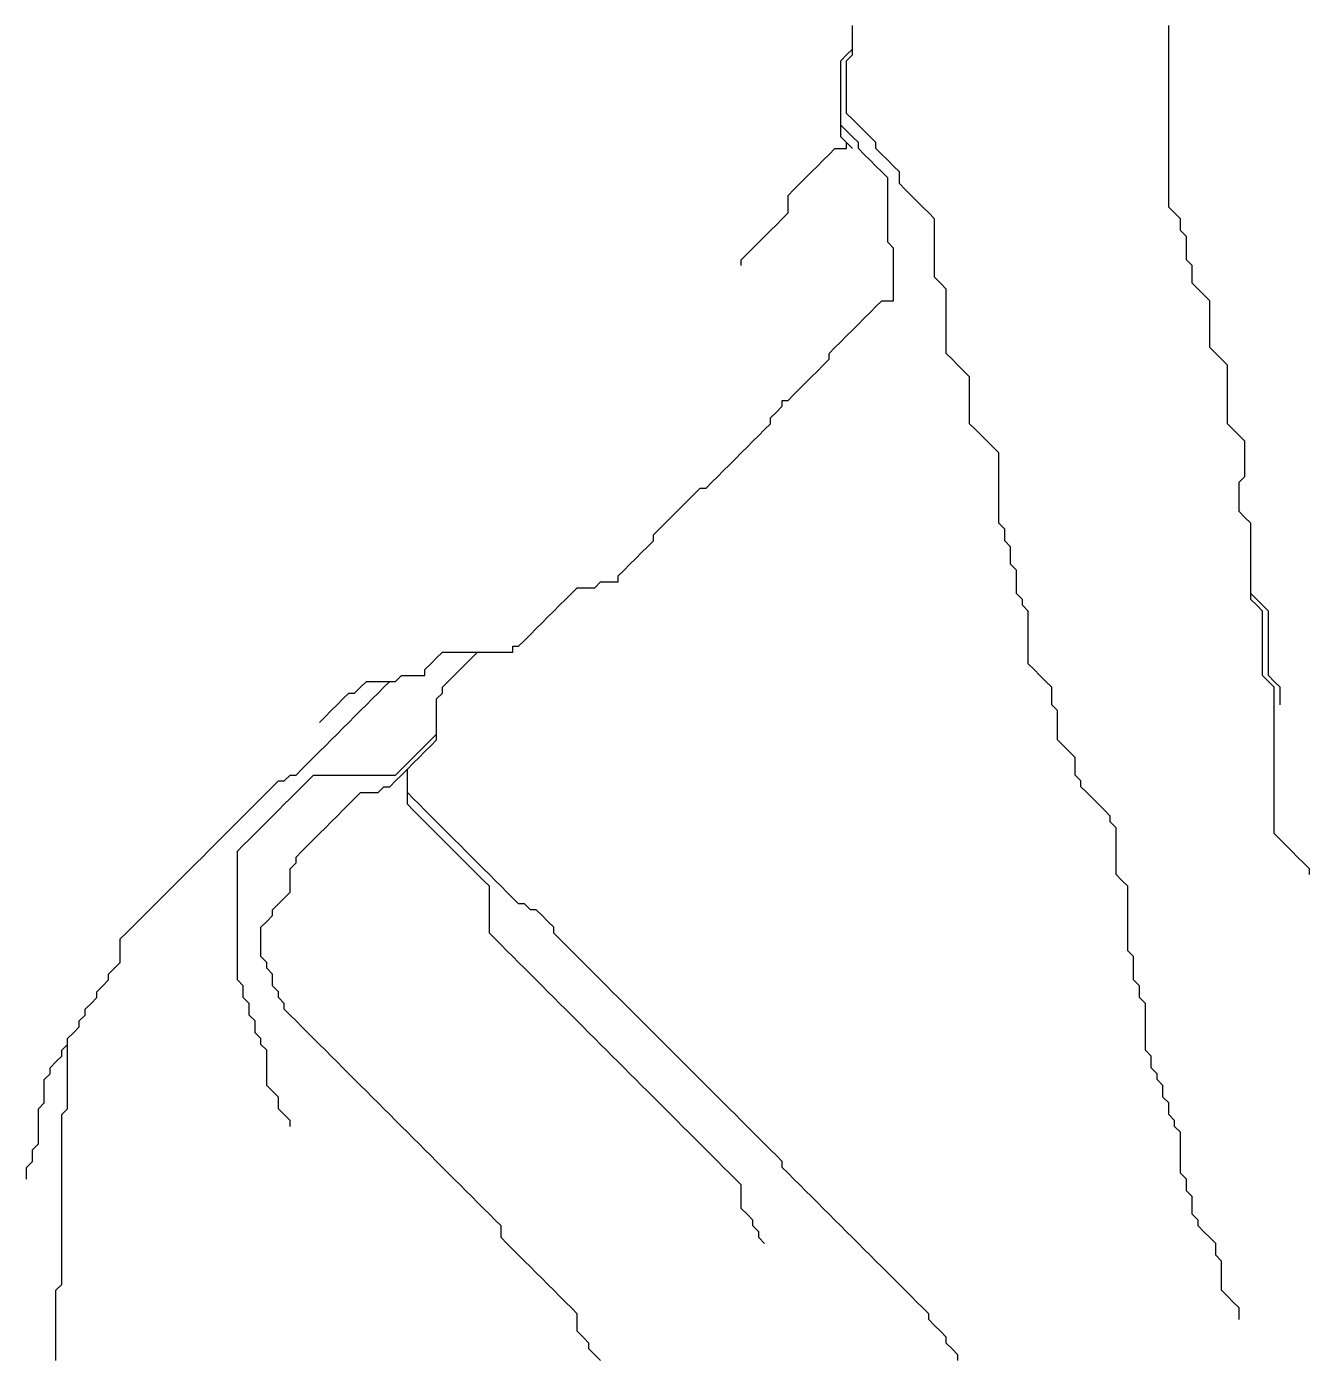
# Model space of a CAD drawing. Header units: metres. Extents: x 837475 to 838479, y 1189012 to 1191015.
# Drawn here: x 838175.9 to 838394.8, y 1190632.7 to 1190859.7 of the extents above; entities that cross this region are included whole.
import ezdxf

# ---------------------------------------------------------------- set-up
doc = ezdxf.new("R2010")
doc.units = ezdxf.units.M
doc.header["$MEASUREMENT"] = 0

msp = doc.modelspace()

# ---------------------------------------------------------------- linework, layer by layer
for points in [[(838316.84, 1190855.86, 1712), (838316.84, 1190856.86, 1712), (838316.84, 1190857.86, 1712), (838316.84, 1190858.86, 1711.99), (838316.84, 1190859.86, 1711.94)], [(838384.82, 1190762.9, 1729.61), (838384.82, 1190763.89, 1729.43), (838384.82, 1190764.89, 1729.25), (838384.82, 1190765.89, 1729.07), (838384.82, 1190766.89, 1728.89), (838384.82, 1190767.89, 1728.72), (838384.82, 1190768.89, 1728.57), (838384.82, 1190769.89, 1728.42), (838384.82, 1190770.89, 1728.28), (838384.82, 1190771.89, 1728.14), (838384.82, 1190772.89, 1728.04), (838384.82, 1190773.89, 1728), (838384.82, 1190774.89, 1728), (838383.82, 1190775.89, 1727.97), (838382.82, 1190776.89, 1727.75), (838382.82, 1190777.89, 1727.52), (838382.82, 1190778.89, 1727.31), (838382.82, 1190779.89, 1727.11), (838382.82, 1190780.89, 1726.92), (838382.82, 1190781.89, 1726.73), (838383.82, 1190782.89, 1726.48), (838383.82, 1190783.89, 1726.3), (838383.82, 1190784.89, 1726.15), (838383.82, 1190785.89, 1726.05), (838383.82, 1190786.89, 1726.01), (838383.82, 1190787.89, 1726), (838383.82, 1190788.89, 1726), (838382.82, 1190789.89, 1725.99), (838381.82, 1190790.89, 1725.83), (838380.82, 1190791.89, 1725.57), (838380.82, 1190792.89, 1725.4), (838380.82, 1190793.88, 1725.23), (838380.82, 1190794.88, 1725.06), (838380.82, 1190795.88, 1724.9), (838380.82, 1190796.88, 1724.73), (838380.82, 1190797.88, 1724.56), (838380.82, 1190798.88, 1724.39), (838380.82, 1190799.88, 1724.22), (838380.82, 1190800.88, 1724.07), (838380.82, 1190801.88, 1724.01), (838379.82, 1190802.88, 1723.96), (838378.82, 1190803.88, 1723.73), (838377.82, 1190804.88, 1723.45), (838377.82, 1190805.88, 1723.26), (838377.82, 1190806.88, 1723.07), (838377.82, 1190807.88, 1722.89), (838377.82, 1190808.88, 1722.71), (838377.82, 1190809.88, 1722.53), (838377.82, 1190810.88, 1722.35), (838377.82, 1190811.88, 1722.17), (838377.82, 1190812.88, 1722.03), (838376.82, 1190813.88, 1721.98), (838375.82, 1190814.88, 1721.83), (838374.82, 1190815.88, 1721.61), (838374.82, 1190816.88, 1721.47), (838374.82, 1190817.88, 1721.33), (838374.82, 1190818.88, 1721.19), (838373.82, 1190819.88, 1720.98), (838373.82, 1190820.88, 1720.83), (838373.82, 1190821.88, 1720.69), (838373.82, 1190822.88, 1720.55), (838373.82, 1190823.87, 1720.41), (838372.82, 1190824.87, 1720.21), (838372.82, 1190825.87, 1720.07), (838372.82, 1190826.87, 1720), (838371.82, 1190827.87, 1719.89), (838370.82, 1190828.87, 1719.68), (838370.82, 1190829.87, 1719.53), (838370.82, 1190830.87, 1719.37), (838370.82, 1190831.87, 1719.22), (838370.82, 1190832.87, 1719.06), (838370.82, 1190833.87, 1718.91), (838370.82, 1190834.87, 1718.75), (838370.82, 1190835.87, 1718.6), (838370.82, 1190836.87, 1718.44), (838370.82, 1190837.87, 1718.28), (838370.82, 1190838.87, 1718.11), (838370.82, 1190839.87, 1717.94), (838370.82, 1190840.87, 1717.76), (838370.82, 1190841.87, 1717.59), (838370.82, 1190842.87, 1717.42), (838370.82, 1190843.87, 1717.25), (838370.82, 1190844.87, 1717.08), (838370.82, 1190845.87, 1716.91), (838370.82, 1190846.87, 1716.74), (838370.82, 1190847.87, 1716.57), (838370.82, 1190848.87, 1716.41), (838370.82, 1190849.87, 1716.23), (838370.82, 1190850.87, 1716.08), (838370.82, 1190851.87, 1716), (838370.82, 1190852.86, 1715.94), (838370.82, 1190853.86, 1715.84), (838370.82, 1190854.86, 1715.72), (838370.82, 1190855.86, 1715.61), (838370.82, 1190856.86, 1715.49), (838370.82, 1190857.86, 1715.37), (838370.82, 1190858.86, 1715.26), (838370.82, 1190859.86, 1715.14)], [(838314.84, 1190842.87, 1713.6), (838314.84, 1190843.87, 1713.44), (838314.84, 1190844.87, 1713.27), (838314.84, 1190845.87, 1713.11), (838314.84, 1190846.87, 1712.95), (838314.84, 1190847.87, 1712.8), (838314.84, 1190848.87, 1712.65), (838314.84, 1190849.87, 1712.5), (838314.84, 1190850.87, 1712.32), (838314.84, 1190851.87, 1712.13), (838314.84, 1190852.86, 1712.02), (838314.84, 1190853.86, 1712.01), (838315.84, 1190854.86, 1712.01), (838316.84, 1190855.86, 1712)], [(838382.82, 1190638.94, 1744.61), (838382.82, 1190639.94, 1744.33), (838382.82, 1190640.94, 1744.11), (838381.82, 1190641.94, 1743.94), (838380.82, 1190642.94, 1743.71), (838379.82, 1190643.94, 1743.45), (838379.82, 1190644.94, 1743.28), (838379.82, 1190645.93, 1743.1), (838379.82, 1190646.93, 1742.93), (838379.82, 1190647.93, 1742.75), (838379.82, 1190648.93, 1742.58), (838378.82, 1190649.93, 1742.33), (838378.82, 1190650.93, 1742.16), (838378.82, 1190651.93, 1742.03), (838377.82, 1190652.93, 1741.9), (838376.82, 1190653.93, 1741.67), (838375.82, 1190654.93, 1741.46), (838375.82, 1190655.93, 1741.32), (838374.82, 1190656.93, 1741.13), (838374.82, 1190657.93, 1740.98), (838374.82, 1190658.93, 1740.84), (838374.82, 1190659.93, 1740.71), (838373.82, 1190660.93, 1740.5), (838373.82, 1190661.93, 1740.36), (838373.82, 1190662.93, 1740.23), (838372.82, 1190663.93, 1740.02), (838372.82, 1190664.93, 1739.88), (838372.82, 1190665.93, 1739.7), (838372.82, 1190666.93, 1739.53), (838372.82, 1190667.93, 1739.36), (838372.82, 1190668.93, 1739.2), (838372.82, 1190669.93, 1739.03), (838372.82, 1190670.93, 1738.87), (838371.82, 1190671.93, 1738.64), (838371.82, 1190672.93, 1738.48), (838370.82, 1190673.93, 1738.26), (838370.82, 1190674.92, 1738.09), (838370.82, 1190675.92, 1737.93), (838369.82, 1190676.92, 1737.72), (838369.82, 1190677.92, 1737.56), (838369.82, 1190678.92, 1737.41), (838368.82, 1190679.92, 1737.19), (838368.82, 1190680.92, 1737.03), (838367.82, 1190681.92, 1736.82), (838367.82, 1190682.92, 1736.66), (838367.82, 1190683.92, 1736.51), (838366.82, 1190684.92, 1736.3), (838366.82, 1190685.92, 1736.14), (838366.82, 1190686.92, 1735.99), (838366.82, 1190687.92, 1735.84), (838366.82, 1190688.92, 1735.7), (838366.82, 1190689.92, 1735.56), (838366.82, 1190690.92, 1735.42), (838366.82, 1190691.92, 1735.29), (838366.82, 1190692.92, 1735.16), (838365.82, 1190693.92, 1734.97), (838365.82, 1190694.92, 1734.83), (838365.82, 1190695.92, 1734.7), (838364.82, 1190696.92, 1734.52), (838364.82, 1190697.92, 1734.38), (838364.82, 1190698.92, 1734.25), (838364.82, 1190699.92, 1734.11), (838364.82, 1190700.92, 1733.96), (838363.82, 1190701.92, 1733.74), (838363.82, 1190702.92, 1733.57), (838363.82, 1190703.92, 1733.41), (838363.82, 1190704.91, 1733.25), (838363.82, 1190705.91, 1733.09), (838363.82, 1190706.91, 1732.92), (838363.82, 1190707.91, 1732.76), (838363.82, 1190708.91, 1732.6), (838363.82, 1190709.91, 1732.43), (838363.82, 1190710.91, 1732.27), (838363.82, 1190711.91, 1732.13), (838363.82, 1190712.91, 1732.02), (838362.82, 1190713.91, 1731.97), (838361.82, 1190714.91, 1731.73), (838361.82, 1190715.91, 1731.54), (838361.82, 1190716.91, 1731.35), (838361.82, 1190717.91, 1731.15), (838361.82, 1190718.91, 1730.96), (838361.82, 1190719.91, 1730.77), (838361.82, 1190720.91, 1730.58), (838361.82, 1190721.91, 1730.4), (838361.82, 1190722.91, 1730.24), (838360.83, 1190723.91, 1730.03), (838360.83, 1190724.91, 1730), (838359.83, 1190725.91, 1730), (838358.83, 1190726.91, 1729.94), (838357.83, 1190727.91, 1729.61), (838356.83, 1190728.91, 1729.25), (838355.83, 1190729.91, 1728.93), (838355.83, 1190730.91, 1728.77), (838354.83, 1190731.91, 1728.52), (838354.83, 1190732.91, 1728.35), (838354.83, 1190733.91, 1728.18), (838354.83, 1190734.9, 1728.04), (838353.83, 1190735.9, 1727.9), (838352.83, 1190736.9, 1727.66), (838351.83, 1190737.9, 1727.44), (838351.83, 1190738.9, 1727.28), (838351.83, 1190739.9, 1727.13), (838351.83, 1190740.9, 1726.97), (838351.83, 1190741.9, 1726.82), (838351.83, 1190742.9, 1726.68), (838350.83, 1190743.9, 1726.46), (838350.83, 1190744.9, 1726.31), (838350.83, 1190745.9, 1726.15), (838350.83, 1190746.9, 1726.03), (838349.83, 1190747.9, 1725.98), (838348.83, 1190748.9, 1725.79), (838347.83, 1190749.9, 1725.54), (838346.83, 1190750.9, 1725.34), (838346.83, 1190751.9, 1725.18), (838346.83, 1190752.9, 1725.04), (838346.83, 1190753.9, 1724.89), (838346.83, 1190754.9, 1724.76), (838346.83, 1190755.9, 1724.62), (838346.83, 1190756.9, 1724.48), (838346.83, 1190757.9, 1724.35), (838346.83, 1190758.9, 1724.19), (838346.83, 1190759.9, 1724.02), (838345.83, 1190760.9, 1723.81), (838345.83, 1190761.9, 1723.67), (838344.83, 1190762.9, 1723.45), (838344.83, 1190763.89, 1723.28), (838344.83, 1190764.89, 1723.12), (838344.83, 1190765.89, 1722.96), (838344.83, 1190766.89, 1722.81), (838343.83, 1190767.89, 1722.59), (838343.83, 1190768.89, 1722.42), (838343.83, 1190769.89, 1722.26), (838343.83, 1190770.89, 1722.1), (838342.83, 1190771.89, 1721.89), (838342.83, 1190772.89, 1721.75), (838342.83, 1190773.89, 1721.62), (838341.83, 1190774.89, 1721.42), (838341.83, 1190775.89, 1721.28), (838341.83, 1190776.89, 1721.15), (838341.83, 1190777.89, 1721.01), (838341.83, 1190778.89, 1720.87), (838341.83, 1190779.89, 1720.74), (838341.83, 1190780.89, 1720.6), (838341.83, 1190781.89, 1720.47), (838341.83, 1190782.89, 1720.33), (838341.83, 1190783.89, 1720.19), (838341.83, 1190784.89, 1720.05), (838341.83, 1190785.89, 1720.01), (838341.83, 1190786.89, 1720), (838340.83, 1190787.89, 1719.98), (838339.83, 1190788.89, 1719.77), (838338.83, 1190789.89, 1719.43), (838337.83, 1190790.89, 1719.1), (838336.83, 1190791.89, 1718.86), (838336.83, 1190792.89, 1718.69), (838336.83, 1190793.88, 1718.53), (838336.83, 1190794.88, 1718.36), (838336.83, 1190795.88, 1718.19), (838336.83, 1190796.88, 1718.05), (838336.83, 1190797.88, 1718.01), (838336.83, 1190798.88, 1718.01), (838336.83, 1190799.88, 1718), (838335.83, 1190800.88, 1718), (838334.83, 1190801.88, 1718), (838333.83, 1190802.88, 1717.99), (838332.83, 1190803.88, 1717.86), (838332.83, 1190804.88, 1717.68), (838332.83, 1190805.88, 1717.49), (838332.83, 1190806.88, 1717.29), (838332.83, 1190807.88, 1717.1), (838332.83, 1190808.88, 1716.91), (838332.83, 1190809.88, 1716.71), (838332.83, 1190810.88, 1716.51), (838332.83, 1190811.88, 1716.3), (838332.83, 1190812.88, 1716.13), (838332.83, 1190813.88, 1716.02), (838332.83, 1190814.88, 1716.02), (838331.83, 1190815.88, 1716.01), (838330.84, 1190816.88, 1716.01), (838330.84, 1190817.88, 1716.01), (838330.84, 1190818.88, 1716.01), (838330.84, 1190819.88, 1716.01), (838330.84, 1190820.88, 1716), (838330.84, 1190821.88, 1716), (838330.84, 1190822.88, 1716), (838330.84, 1190823.87, 1715.99), (838330.84, 1190824.87, 1715.91), (838330.84, 1190825.87, 1715.71), (838330.84, 1190826.87, 1715.51), (838329.84, 1190827.87, 1715.28), (838328.84, 1190828.87, 1715.05), (838327.84, 1190829.87, 1714.82), (838326.84, 1190830.87, 1714.59), (838325.84, 1190831.87, 1714.34), (838324.84, 1190832.87, 1714.11), (838324.84, 1190833.87, 1714.02), (838324.84, 1190834.87, 1714.01), (838323.84, 1190835.87, 1714.01), (838322.84, 1190836.87, 1714.01), (838321.84, 1190837.87, 1714.01), (838320.84, 1190838.87, 1714), (838320.84, 1190839.87, 1714), (838319.84, 1190840.87, 1714), (838318.84, 1190841.87, 1713.99), (838317.84, 1190842.87, 1713.85), (838316.84, 1190843.87, 1713.59), (838315.84, 1190844.87, 1713.33), (838315.84, 1190845.87, 1713.16), (838315.84, 1190846.87, 1712.99), (838315.84, 1190847.87, 1712.83), (838315.84, 1190848.87, 1712.66), (838315.84, 1190849.87, 1712.5), (838315.84, 1190850.87, 1712.33), (838315.84, 1190851.87, 1712.16), (838315.84, 1190852.86, 1712.03), (838315.84, 1190853.86, 1712.01), (838316.84, 1190854.86, 1712.01), (838316.84, 1190855.86, 1712)], [(838252.86, 1190752.9, 1728.77), (838253.86, 1190752.9, 1728.63), (838254.86, 1190752.9, 1728.49), (838255.86, 1190752.9, 1728.35), (838256.86, 1190752.9, 1728.21), (838257.86, 1190752.9, 1728.09), (838258.86, 1190752.9, 1728.03), (838258.86, 1190753.9, 1728.01), (838259.86, 1190753.9, 1728.01), (838260.86, 1190754.9, 1728.01), (838261.86, 1190755.9, 1728), (838262.86, 1190756.9, 1728), (838263.86, 1190757.9, 1728), (838264.86, 1190758.9, 1727.99), (838265.86, 1190759.9, 1727.86), (838266.86, 1190760.9, 1727.59), (838267.86, 1190761.9, 1727.32), (838268.86, 1190762.9, 1727.06), (838269.86, 1190763.89, 1726.85), (838270.86, 1190763.89, 1726.72), (838271.86, 1190763.89, 1726.59), (838272.85, 1190763.89, 1726.47), (838273.85, 1190764.89, 1726.29), (838274.85, 1190764.89, 1726.16), (838275.85, 1190764.89, 1726.05), (838276.85, 1190764.89, 1726.02), (838276.85, 1190765.89, 1726.02), (838277.85, 1190766.89, 1726.02), (838278.85, 1190767.89, 1726.01), (838279.85, 1190768.89, 1726.01), (838280.85, 1190769.89, 1726.01), (838281.85, 1190770.89, 1726.01), (838282.85, 1190771.89, 1726), (838282.85, 1190772.89, 1726), (838283.85, 1190773.89, 1726), (838284.85, 1190774.89, 1726), (838285.85, 1190775.89, 1725.85), (838286.85, 1190776.89, 1725.52), (838287.85, 1190777.89, 1725.17), (838288.85, 1190778.89, 1724.82), (838289.85, 1190779.89, 1724.49), (838290.85, 1190780.89, 1724.23), (838291.85, 1190780.89, 1724.07), (838292.85, 1190781.89, 1724.01), (838293.85, 1190782.89, 1724), (838294.85, 1190783.89, 1724), (838295.85, 1190784.89, 1724), (838296.85, 1190785.89, 1723.91), (838297.85, 1190786.89, 1723.68), (838298.85, 1190787.89, 1723.42), (838299.85, 1190788.89, 1723.17), (838300.85, 1190789.89, 1722.91), (838301.84, 1190790.89, 1722.66), (838302.84, 1190791.89, 1722.41), (838302.84, 1190792.89, 1722.25), (838303.84, 1190793.88, 1722.07), (838304.84, 1190794.88, 1722.02), (838304.84, 1190795.88, 1722), (838305.84, 1190795.88, 1722), (838306.84, 1190796.88, 1722), (838307.84, 1190797.88, 1721.98), (838308.84, 1190798.88, 1721.76), (838309.84, 1190799.88, 1721.41), (838310.84, 1190800.88, 1721.06), (838311.84, 1190801.88, 1720.73), (838312.84, 1190802.88, 1720.46), (838312.84, 1190803.88, 1720.26), (838313.84, 1190804.88, 1720.06), (838314.84, 1190805.88, 1720), (838315.84, 1190806.88, 1719.98), (838316.84, 1190807.88, 1719.69), (838317.84, 1190808.88, 1719.06), (838318.84, 1190809.88, 1718.39), (838319.84, 1190810.88, 1717.75), (838320.84, 1190811.88, 1717.14), (838321.84, 1190812.88, 1716.54), (838322.84, 1190812.88, 1716.2), (838323.84, 1190812.88, 1716.03), (838323.84, 1190813.88, 1716.01), (838323.84, 1190814.88, 1716.01), (838323.84, 1190815.88, 1716.01), (838323.84, 1190816.88, 1716.01), (838323.84, 1190817.88, 1716.01), (838323.84, 1190818.88, 1716.01), (838323.84, 1190819.88, 1716), (838323.84, 1190820.88, 1716), (838323.84, 1190821.88, 1716), (838322.84, 1190822.88, 1715.99), (838322.84, 1190823.87, 1715.94), (838322.84, 1190824.87, 1715.75), (838322.84, 1190825.87, 1715.53), (838322.84, 1190826.87, 1715.32), (838322.84, 1190827.87, 1715.1), (838322.84, 1190828.87, 1714.88), (838322.84, 1190829.87, 1714.67), (838322.84, 1190830.87, 1714.44), (838322.84, 1190831.87, 1714.22), (838322.84, 1190832.87, 1714.04), (838322.84, 1190833.87, 1714.01), (838321.84, 1190834.87, 1714.01), (838320.84, 1190835.87, 1714.01), (838319.84, 1190836.87, 1714.01), (838318.84, 1190837.87, 1714), (838317.84, 1190838.87, 1714), (838317.84, 1190839.87, 1714), (838316.84, 1190840.87, 1713.99), (838315.84, 1190841.87, 1713.84), (838314.84, 1190842.87, 1713.6)], [(838315.84, 1190839.87, 1714), (838314.84, 1190840.87, 1713.92), (838314.84, 1190841.87, 1713.77), (838314.84, 1190842.87, 1713.6)], [(838297.85, 1190818.88, 1722.02), (838297.85, 1190819.88, 1722), (838298.85, 1190820.88, 1722), (838299.85, 1190821.88, 1721.86), (838300.85, 1190822.88, 1721.53), (838301.84, 1190823.87, 1721.24), (838302.84, 1190824.87, 1720.96), (838303.84, 1190825.87, 1720.68), (838304.84, 1190826.87, 1720.39), (838305.84, 1190827.87, 1720.12), (838305.84, 1190828.87, 1720.02), (838305.84, 1190829.87, 1720), (838305.84, 1190830.87, 1720), (838306.84, 1190831.87, 1720), (838307.84, 1190832.87, 1719.79), (838308.84, 1190833.87, 1718.99), (838309.84, 1190834.87, 1718.07), (838310.84, 1190835.87, 1717.15), (838311.84, 1190836.87, 1716.24), (838312.84, 1190837.87, 1715.35), (838313.84, 1190838.87, 1714.47), (838314.84, 1190838.87, 1714.11), (838315.84, 1190838.87, 1714.01), (838315.84, 1190839.87, 1714)], [(838316.84, 1190838.87, 1714), (838315.84, 1190839.87, 1714)], [(838394.81, 1190714.91, 1736.03), (838394.81, 1190715.91, 1736), (838393.81, 1190716.91, 1736), (838392.81, 1190717.91, 1735.99), (838391.81, 1190718.91, 1735.87), (838390.81, 1190719.91, 1735.67), (838389.82, 1190720.91, 1735.46), (838388.82, 1190721.91, 1735.26), (838388.82, 1190722.91, 1735.14), (838388.82, 1190723.91, 1735.02), (838388.82, 1190724.91, 1734.89), (838388.82, 1190725.91, 1734.78), (838388.82, 1190726.91, 1734.66), (838388.82, 1190727.91, 1734.55), (838388.82, 1190728.91, 1734.44), (838388.82, 1190729.91, 1734.32), (838388.82, 1190730.91, 1734.22), (838388.82, 1190731.91, 1734.12), (838388.82, 1190732.91, 1734.03), (838388.82, 1190733.91, 1734), (838388.82, 1190734.9, 1734), (838388.82, 1190735.9, 1733.98), (838388.82, 1190736.9, 1733.85), (838388.82, 1190737.9, 1733.66), (838388.82, 1190738.9, 1733.45), (838388.82, 1190739.9, 1733.24), (838388.82, 1190740.9, 1733.03), (838388.82, 1190741.9, 1732.82), (838388.82, 1190742.9, 1732.62), (838388.82, 1190743.9, 1732.42), (838388.82, 1190744.9, 1732.23), (838388.82, 1190745.9, 1732.07), (838388.82, 1190746.9, 1732.01), (838387.82, 1190747.9, 1731.98), (838386.82, 1190748.9, 1731.81), (838386.82, 1190749.9, 1731.63), (838386.82, 1190750.9, 1731.44), (838386.82, 1190751.9, 1731.25), (838386.82, 1190752.9, 1731.06), (838386.82, 1190753.9, 1730.87), (838386.82, 1190754.9, 1730.69), (838386.82, 1190755.9, 1730.52), (838386.82, 1190756.9, 1730.33), (838386.82, 1190757.9, 1730.15), (838386.82, 1190758.9, 1730.02), (838386.82, 1190759.9, 1730), (838385.82, 1190760.9, 1729.98), (838384.82, 1190761.9, 1729.8), (838384.82, 1190762.9, 1729.61)], [(838389.82, 1190743.9, 1732.45), (838389.82, 1190744.9, 1732.25), (838389.82, 1190745.9, 1732.08), (838389.82, 1190746.9, 1732.01), (838388.82, 1190747.9, 1731.99), (838387.82, 1190748.9, 1731.87), (838387.82, 1190749.9, 1731.68), (838387.82, 1190750.9, 1731.49), (838387.82, 1190751.9, 1731.3), (838387.82, 1190752.9, 1731.1), (838387.82, 1190753.9, 1730.91), (838387.82, 1190754.9, 1730.72), (838387.82, 1190755.9, 1730.53), (838387.82, 1190756.9, 1730.34), (838387.82, 1190757.9, 1730.15), (838387.82, 1190758.9, 1730.02), (838387.82, 1190759.9, 1730), (838386.82, 1190760.9, 1729.99), (838385.82, 1190761.9, 1729.87), (838384.82, 1190762.9, 1729.61)], [(838237.87, 1190747.9, 1730.99), (838238.87, 1190747.9, 1730.8), (838239.87, 1190748.9, 1730.53), (838240.87, 1190748.9, 1730.34), (838241.87, 1190748.9, 1730.16), (838242.86, 1190748.9, 1730.04), (838243.86, 1190748.9, 1730), (838243.86, 1190749.9, 1730), (838244.86, 1190750.9, 1729.99), (838245.86, 1190751.9, 1729.86), (838246.86, 1190752.9, 1729.62), (838247.86, 1190752.9, 1729.47), (838248.86, 1190752.9, 1729.33), (838249.86, 1190752.9, 1729.19), (838250.86, 1190752.9, 1729.05), (838251.86, 1190752.9, 1728.91), (838252.86, 1190752.9, 1728.77)], [(838245.86, 1190738.9, 1731.14), (838245.86, 1190739.9, 1731.01), (838245.86, 1190740.9, 1730.88), (838245.86, 1190741.9, 1730.75), (838245.86, 1190742.9, 1730.62), (838245.86, 1190743.9, 1730.49), (838245.86, 1190744.9, 1730.36), (838246.86, 1190745.9, 1730.17), (838246.86, 1190746.9, 1730.05), (838247.86, 1190747.9, 1729.98), (838248.86, 1190748.9, 1729.79), (838249.86, 1190749.9, 1729.53), (838250.86, 1190750.9, 1729.27), (838251.86, 1190751.9, 1729.01), (838252.86, 1190752.9, 1728.77)], [(838182.89, 1190685.92, 1739.25), (838182.89, 1190686.92, 1739.18), (838183.88, 1190687.92, 1739.1), (838184.88, 1190688.92, 1739.01), (838184.88, 1190689.92, 1738.95), (838185.88, 1190690.92, 1738.86), (838185.88, 1190691.92, 1738.8), (838186.88, 1190692.92, 1738.71), (838187.88, 1190693.92, 1738.63), (838187.88, 1190694.92, 1738.56), (838188.88, 1190695.92, 1738.48), (838189.88, 1190696.92, 1738.39), (838189.88, 1190697.92, 1738.33), (838190.88, 1190698.92, 1738.24), (838191.88, 1190699.92, 1738.15), (838191.88, 1190700.92, 1738.09), (838191.88, 1190701.92, 1738.04), (838191.88, 1190702.92, 1738.01), (838191.88, 1190703.92, 1738), (838192.88, 1190704.91, 1738), (838193.88, 1190705.91, 1737.93), (838194.88, 1190706.91, 1737.81), (838195.88, 1190707.91, 1737.68), (838196.88, 1190708.91, 1737.55), (838197.88, 1190709.91, 1737.43), (838198.88, 1190710.91, 1737.3), (838199.88, 1190711.91, 1737.17), (838200.88, 1190712.91, 1737.05), (838201.88, 1190713.91, 1736.92), (838202.88, 1190714.91, 1736.79), (838203.88, 1190715.91, 1736.67), (838204.88, 1190716.91, 1736.54), (838205.88, 1190717.91, 1736.41), (838206.88, 1190718.91, 1736.28), (838207.88, 1190719.91, 1736.15), (838208.88, 1190720.91, 1736.02), (838209.88, 1190721.91, 1735.91), (838210.88, 1190722.91, 1735.74), (838211.88, 1190723.91, 1735.58), (838212.87, 1190724.91, 1735.41), (838213.87, 1190725.91, 1735.25), (838214.87, 1190726.91, 1735.08), (838215.87, 1190727.91, 1734.92), (838216.87, 1190728.91, 1734.76), (838217.87, 1190729.91, 1734.61), (838218.87, 1190730.91, 1734.47), (838219.87, 1190730.91, 1734.36), (838220.87, 1190731.91, 1734.22), (838221.87, 1190731.91, 1734.11), (838222.87, 1190732.91, 1733.94), (838223.87, 1190733.91, 1733.77), (838224.87, 1190734.9, 1733.6), (838225.87, 1190735.9, 1733.43), (838226.87, 1190736.9, 1733.25), (838227.87, 1190737.9, 1733.08), (838228.87, 1190738.9, 1732.91), (838229.87, 1190739.9, 1732.74), (838230.87, 1190740.9, 1732.56), (838231.87, 1190741.9, 1732.39), (838232.87, 1190742.9, 1732.21), (838233.87, 1190743.9, 1732.03), (838234.87, 1190744.9, 1731.8), (838235.87, 1190745.9, 1731.53), (838236.87, 1190746.9, 1731.26), (838237.87, 1190747.9, 1730.99)], [(838225.87, 1190740.9, 1733.08), (838226.87, 1190741.9, 1732.9), (838227.87, 1190742.9, 1732.72), (838228.87, 1190743.9, 1732.53), (838229.87, 1190744.9, 1732.35), (838230.87, 1190745.9, 1732.17), (838231.87, 1190745.9, 1732.06), (838232.87, 1190746.9, 1731.97), (838233.87, 1190747.9, 1731.74), (838234.87, 1190747.9, 1731.55), (838235.87, 1190747.9, 1731.36), (838236.87, 1190747.9, 1731.18), (838237.87, 1190747.9, 1730.99)], [(838220.87, 1190671.93, 1740.3), (838220.87, 1190672.93, 1740.25), (838219.87, 1190673.93, 1740.19), (838218.87, 1190674.92, 1740.12), (838218.87, 1190675.92, 1740.07), (838218.87, 1190676.92, 1740.03), (838217.87, 1190677.92, 1739.98), (838216.87, 1190678.92, 1739.9), (838216.87, 1190679.92, 1739.83), (838216.87, 1190680.92, 1739.76), (838216.87, 1190681.92, 1739.68), (838216.87, 1190682.92, 1739.61), (838216.87, 1190683.92, 1739.54), (838216.87, 1190684.92, 1739.47), (838215.87, 1190685.92, 1739.37), (838215.87, 1190686.92, 1739.3), (838214.87, 1190687.92, 1739.2), (838214.87, 1190688.92, 1739.13), (838214.87, 1190689.92, 1739.06), (838213.87, 1190690.92, 1738.96), (838213.87, 1190691.92, 1738.89), (838213.87, 1190692.92, 1738.81), (838212.87, 1190693.92, 1738.71), (838212.87, 1190694.92, 1738.64), (838212.87, 1190695.92, 1738.57), (838211.88, 1190696.92, 1738.47), (838211.88, 1190697.92, 1738.4), (838211.88, 1190698.92, 1738.33), (838211.88, 1190699.92, 1738.26), (838211.88, 1190700.92, 1738.19), (838211.88, 1190701.92, 1738.11), (838211.88, 1190702.92, 1738.02), (838211.88, 1190703.92, 1737.91), (838211.88, 1190704.91, 1737.77), (838211.88, 1190705.91, 1737.64), (838211.88, 1190706.91, 1737.51), (838211.88, 1190707.91, 1737.38), (838211.88, 1190708.91, 1737.26), (838211.88, 1190709.91, 1737.13), (838211.88, 1190710.91, 1737.01), (838211.88, 1190711.91, 1736.89), (838211.88, 1190712.91, 1736.77), (838211.88, 1190713.91, 1736.65), (838211.88, 1190714.91, 1736.53), (838211.88, 1190715.91, 1736.4), (838211.88, 1190716.91, 1736.28), (838211.88, 1190717.91, 1736.16), (838211.88, 1190718.91, 1736.05), (838212.87, 1190719.91, 1735.88), (838213.87, 1190720.91, 1735.72), (838214.87, 1190721.91, 1735.55), (838215.87, 1190722.91, 1735.37), (838216.87, 1190723.91, 1735.2), (838217.87, 1190724.91, 1735.02), (838218.87, 1190725.91, 1734.84), (838219.87, 1190726.91, 1734.66), (838220.87, 1190727.91, 1734.48), (838221.87, 1190728.91, 1734.3), (838222.87, 1190729.91, 1734.12), (838223.87, 1190730.91, 1733.93), (838224.87, 1190731.91, 1733.75), (838225.87, 1190731.91, 1733.63), (838226.87, 1190731.91, 1733.51), (838227.87, 1190731.91, 1733.38), (838228.87, 1190731.91, 1733.26), (838229.87, 1190731.91, 1733.13), (838230.87, 1190731.91, 1733), (838231.87, 1190731.91, 1732.87), (838232.87, 1190731.91, 1732.73), (838233.87, 1190731.91, 1732.59), (838234.87, 1190731.91, 1732.45), (838235.87, 1190731.91, 1732.3), (838236.87, 1190731.91, 1732.16), (838237.87, 1190731.91, 1732.03), (838238.87, 1190731.91, 1732), (838239.87, 1190732.91, 1732), (838240.87, 1190733.91, 1732), (838241.87, 1190734.9, 1731.94), (838242.86, 1190735.9, 1731.75), (838243.86, 1190736.9, 1731.54), (838244.86, 1190737.9, 1731.34), (838245.86, 1190738.9, 1731.14)], [(838240.87, 1190732.91, 1732), (838241.87, 1190733.91, 1731.99), (838242.86, 1190734.9, 1731.88), (838243.86, 1190735.9, 1731.67), (838244.86, 1190736.9, 1731.47), (838245.86, 1190737.9, 1731.28), (838245.86, 1190738.9, 1731.14)], [(838273.85, 1190631.94, 1745.12), (838272.85, 1190632.94, 1744.91), (838271.86, 1190633.94, 1744.71), (838271.86, 1190634.94, 1744.56), (838270.86, 1190635.94, 1744.36), (838269.86, 1190636.94, 1744.16), (838269.86, 1190637.94, 1744.04), (838269.86, 1190638.94, 1744.01), (838269.86, 1190639.94, 1744), (838268.86, 1190640.94, 1744), (838267.86, 1190641.94, 1744), (838266.86, 1190642.94, 1743.91), (838265.86, 1190643.94, 1743.72), (838264.86, 1190644.94, 1743.52), (838263.86, 1190645.93, 1743.33), (838262.86, 1190646.93, 1743.13), (838261.86, 1190647.93, 1742.94), (838260.86, 1190648.93, 1742.74), (838259.86, 1190649.93, 1742.56), (838258.86, 1190650.93, 1742.38), (838257.86, 1190651.93, 1742.22), (838256.86, 1190652.93, 1742.05), (838256.86, 1190653.93, 1741.98), (838256.86, 1190654.93, 1741.93), (838255.86, 1190655.93, 1741.87), (838254.86, 1190656.93, 1741.81), (838253.86, 1190657.93, 1741.74), (838252.86, 1190658.93, 1741.68), (838251.86, 1190659.93, 1741.62), (838250.86, 1190660.93, 1741.55), (838249.86, 1190661.93, 1741.49), (838248.86, 1190662.93, 1741.43), (838247.86, 1190663.93, 1741.37), (838246.86, 1190664.93, 1741.3), (838245.86, 1190665.93, 1741.24), (838244.86, 1190666.93, 1741.18), (838243.86, 1190667.93, 1741.11), (838242.86, 1190668.93, 1741.05), (838241.87, 1190669.93, 1740.99), (838240.87, 1190670.93, 1740.93), (838239.87, 1190671.93, 1740.86), (838238.87, 1190672.93, 1740.8), (838237.87, 1190673.93, 1740.74), (838236.87, 1190674.92, 1740.67), (838235.87, 1190675.92, 1740.61), (838234.87, 1190676.92, 1740.55), (838233.87, 1190677.92, 1740.49), (838232.87, 1190678.92, 1740.42), (838231.87, 1190679.92, 1740.36), (838230.87, 1190680.92, 1740.29), (838229.87, 1190681.92, 1740.22), (838228.87, 1190682.92, 1740.15), (838227.87, 1190683.92, 1740.08), (838226.87, 1190684.92, 1740.01), (838225.87, 1190685.92, 1739.89), (838224.87, 1190686.92, 1739.75), (838223.87, 1190687.92, 1739.62), (838222.87, 1190688.92, 1739.48), (838221.87, 1190689.92, 1739.35), (838220.87, 1190690.92, 1739.22), (838219.87, 1190691.92, 1739.1), (838219.87, 1190692.92, 1739.02), (838218.87, 1190693.92, 1738.91), (838218.87, 1190694.92, 1738.83), (838217.87, 1190695.92, 1738.72), (838217.87, 1190696.92, 1738.64), (838217.87, 1190697.92, 1738.56), (838216.87, 1190698.92, 1738.45), (838216.87, 1190699.92, 1738.37), (838215.87, 1190700.92, 1738.26), (838215.87, 1190701.92, 1738.17), (838215.87, 1190702.92, 1738.09), (838215.87, 1190703.92, 1737.97), (838215.87, 1190704.91, 1737.8), (838215.87, 1190705.91, 1737.65), (838216.87, 1190706.91, 1737.44), (838217.87, 1190707.91, 1737.23), (838217.87, 1190708.91, 1737.06), (838218.87, 1190709.91, 1736.84), (838219.87, 1190710.91, 1736.61), (838220.87, 1190711.91, 1736.37), (838220.87, 1190712.91, 1736.2), (838220.87, 1190713.91, 1736.08), (838220.87, 1190714.91, 1736), (838220.87, 1190715.91, 1735.88), (838221.87, 1190716.91, 1735.65), (838221.87, 1190717.91, 1735.48), (838222.87, 1190718.91, 1735.23), (838223.87, 1190719.91, 1734.99), (838224.87, 1190720.91, 1734.75), (838225.87, 1190721.91, 1734.5), (838226.87, 1190722.91, 1734.26), (838227.87, 1190723.91, 1734.01), (838228.87, 1190724.91, 1733.75), (838229.87, 1190725.91, 1733.49), (838230.87, 1190726.91, 1733.23), (838231.87, 1190727.91, 1732.98), (838232.87, 1190728.91, 1732.75), (838233.87, 1190728.91, 1732.61), (838234.87, 1190728.91, 1732.46), (838235.87, 1190728.91, 1732.33), (838236.87, 1190729.91, 1732.14), (838237.87, 1190729.91, 1732.04), (838238.87, 1190730.91, 1732), (838239.87, 1190731.91, 1732), (838240.87, 1190732.91, 1732)], [(838240.87, 1190728.91, 1732.27), (838240.87, 1190729.91, 1732.07), (838240.87, 1190730.91, 1732.01), (838240.87, 1190731.91, 1732), (838240.87, 1190732.91, 1732)], [(838334.83, 1190631.94, 1747.75), (838334.83, 1190632.94, 1747.64), (838333.83, 1190633.94, 1747.47), (838332.83, 1190634.94, 1747.31), (838332.83, 1190635.94, 1747.2), (838331.83, 1190636.94, 1747.03), (838330.84, 1190637.94, 1746.87), (838329.84, 1190638.94, 1746.71), (838329.84, 1190639.94, 1746.59), (838328.84, 1190640.94, 1746.43), (838327.84, 1190641.94, 1746.27), (838326.84, 1190642.94, 1746.1), (838325.84, 1190643.94, 1745.92), (838324.84, 1190644.94, 1745.75), (838323.84, 1190645.93, 1745.58), (838322.84, 1190646.93, 1745.41), (838321.84, 1190647.93, 1745.24), (838320.84, 1190648.93, 1745.07), (838319.84, 1190649.93, 1744.9), (838318.84, 1190650.93, 1744.73), (838317.84, 1190651.93, 1744.55), (838316.84, 1190652.93, 1744.38), (838315.84, 1190653.93, 1744.2), (838314.84, 1190654.93, 1744.02), (838313.84, 1190655.93, 1743.82), (838312.84, 1190656.93, 1743.62), (838311.84, 1190657.93, 1743.42), (838310.84, 1190658.93, 1743.22), (838309.84, 1190659.93, 1743.01), (838308.84, 1190660.93, 1742.81), (838307.84, 1190661.93, 1742.61), (838306.84, 1190662.93, 1742.41), (838305.84, 1190663.93, 1742.22), (838304.84, 1190664.93, 1742.04), (838304.84, 1190665.93, 1741.98), (838303.84, 1190666.93, 1741.92), (838302.84, 1190667.93, 1741.87), (838301.84, 1190668.93, 1741.82), (838300.85, 1190669.93, 1741.77), (838299.85, 1190670.93, 1741.72), (838298.85, 1190671.93, 1741.66), (838297.85, 1190672.93, 1741.61), (838296.85, 1190673.93, 1741.56), (838295.85, 1190674.92, 1741.51), (838294.85, 1190675.92, 1741.46), (838293.85, 1190676.92, 1741.41), (838292.85, 1190677.92, 1741.36), (838291.85, 1190678.92, 1741.31), (838290.85, 1190679.92, 1741.26), (838289.85, 1190680.92, 1741.21), (838288.85, 1190681.92, 1741.16), (838287.85, 1190682.92, 1741.11), (838286.85, 1190683.92, 1741.06), (838285.85, 1190684.92, 1741.01), (838284.85, 1190685.92, 1740.96), (838283.85, 1190686.92, 1740.91), (838282.85, 1190687.92, 1740.86), (838281.85, 1190688.92, 1740.81), (838280.85, 1190689.92, 1740.76), (838279.85, 1190690.92, 1740.71), (838278.85, 1190691.92, 1740.66), (838277.85, 1190692.92, 1740.61), (838276.85, 1190693.92, 1740.56), (838275.85, 1190694.92, 1740.51), (838274.85, 1190695.92, 1740.46), (838273.85, 1190696.92, 1740.41), (838272.85, 1190697.92, 1740.36), (838271.86, 1190698.92, 1740.31), (838270.86, 1190699.92, 1740.26), (838269.86, 1190700.92, 1740.21), (838268.86, 1190701.92, 1740.16), (838267.86, 1190702.92, 1740.12), (838266.86, 1190703.92, 1740.07), (838265.86, 1190704.91, 1740.02), (838265.86, 1190705.91, 1740), (838264.86, 1190706.91, 1740), (838263.86, 1190707.91, 1740), (838262.86, 1190708.91, 1739.95), (838261.86, 1190708.91, 1739.83), (838260.86, 1190709.91, 1739.66), (838259.86, 1190709.91, 1739.54), (838258.86, 1190710.91, 1739.38), (838257.86, 1190711.91, 1739.21), (838256.86, 1190712.91, 1739.05), (838255.86, 1190713.91, 1738.88), (838254.86, 1190714.91, 1738.72), (838253.86, 1190715.91, 1738.55), (838252.86, 1190716.91, 1738.37), (838251.86, 1190717.91, 1738.18), (838250.86, 1190718.91, 1737.88), (838249.86, 1190719.91, 1737.35), (838248.86, 1190720.91, 1736.78), (838247.86, 1190721.91, 1736.21), (838246.86, 1190722.91, 1735.65), (838245.86, 1190723.91, 1735.08), (838244.86, 1190724.91, 1734.51), (838243.86, 1190725.91, 1733.94), (838242.86, 1190726.91, 1733.37), (838241.87, 1190727.91, 1732.81), (838240.87, 1190728.91, 1732.27)], [(838301.84, 1190651.93, 1743.34), (838300.85, 1190652.93, 1743.16), (838300.85, 1190653.93, 1743.04), (838299.85, 1190654.93, 1742.87), (838299.85, 1190655.93, 1742.74), (838298.85, 1190656.93, 1742.57), (838297.85, 1190657.93, 1742.4), (838297.85, 1190658.93, 1742.27), (838297.85, 1190659.93, 1742.15), (838297.85, 1190660.93, 1742.04), (838297.85, 1190661.93, 1741.98), (838296.85, 1190662.93, 1741.92), (838295.85, 1190663.93, 1741.87), (838294.85, 1190664.93, 1741.81), (838293.85, 1190665.93, 1741.76), (838292.85, 1190666.93, 1741.71), (838291.85, 1190667.93, 1741.65), (838290.85, 1190668.93, 1741.6), (838289.85, 1190669.93, 1741.55), (838288.85, 1190670.93, 1741.49), (838287.85, 1190671.93, 1741.44), (838286.85, 1190672.93, 1741.39), (838285.85, 1190673.93, 1741.33), (838284.85, 1190674.92, 1741.28), (838283.85, 1190675.92, 1741.23), (838282.85, 1190676.92, 1741.17), (838281.85, 1190677.92, 1741.12), (838280.85, 1190678.92, 1741.07), (838279.85, 1190679.92, 1741.01), (838278.85, 1190680.92, 1740.96), (838277.85, 1190681.92, 1740.91), (838276.85, 1190682.92, 1740.85), (838275.85, 1190683.92, 1740.8), (838274.85, 1190684.92, 1740.75), (838273.85, 1190685.92, 1740.69), (838272.85, 1190686.92, 1740.64), (838271.86, 1190687.92, 1740.59), (838270.86, 1190688.92, 1740.53), (838269.86, 1190689.92, 1740.48), (838268.86, 1190690.92, 1740.43), (838267.86, 1190691.92, 1740.37), (838266.86, 1190692.92, 1740.32), (838265.86, 1190693.92, 1740.27), (838264.86, 1190694.92, 1740.22), (838263.86, 1190695.92, 1740.16), (838262.86, 1190696.92, 1740.11), (838261.86, 1190697.92, 1740.06), (838260.86, 1190698.92, 1740.01), (838259.86, 1190699.92, 1740.01), (838258.86, 1190700.92, 1740), (838257.86, 1190701.92, 1740), (838256.86, 1190702.92, 1740), (838255.86, 1190703.92, 1740), (838254.86, 1190704.91, 1739.93), (838254.86, 1190705.91, 1739.81), (838254.86, 1190706.91, 1739.68), (838254.86, 1190707.91, 1739.55), (838254.86, 1190708.91, 1739.42), (838254.86, 1190709.91, 1739.28), (838254.86, 1190710.91, 1739.15), (838254.86, 1190711.91, 1739.02), (838254.86, 1190712.91, 1738.89), (838253.86, 1190713.91, 1738.71), (838252.86, 1190714.91, 1738.54), (838251.86, 1190715.91, 1738.36), (838250.86, 1190716.91, 1738.19), (838249.86, 1190717.91, 1737.96), (838248.86, 1190718.91, 1737.46), (838247.86, 1190719.91, 1736.89), (838246.86, 1190720.91, 1736.33), (838245.86, 1190721.91, 1735.76), (838244.86, 1190722.91, 1735.19), (838243.86, 1190723.91, 1734.63), (838242.86, 1190724.91, 1734.06), (838241.87, 1190725.91, 1733.5), (838240.87, 1190726.91, 1732.96), (838240.87, 1190727.91, 1732.6), (838240.87, 1190728.91, 1732.27)], [(838175.89, 1190662.93, 1740.84), (838175.89, 1190663.93, 1740.77), (838175.89, 1190664.93, 1740.7), (838176.89, 1190665.93, 1740.59), (838176.89, 1190666.93, 1740.52), (838176.89, 1190667.93, 1740.45), (838177.89, 1190668.93, 1740.35), (838177.89, 1190669.93, 1740.27), (838177.89, 1190670.93, 1740.2), (838177.89, 1190671.93, 1740.13), (838177.89, 1190672.93, 1740.05), (838177.89, 1190673.93, 1740.01), (838177.89, 1190674.92, 1740), (838178.89, 1190675.92, 1739.97), (838178.89, 1190676.92, 1739.91), (838178.89, 1190677.92, 1739.84), (838178.89, 1190678.92, 1739.78), (838178.89, 1190679.92, 1739.72), (838179.89, 1190680.92, 1739.63), (838179.89, 1190681.92, 1739.57), (838180.89, 1190682.92, 1739.48), (838181.89, 1190683.92, 1739.39), (838181.89, 1190684.92, 1739.33), (838182.89, 1190685.92, 1739.25)], [(838180.89, 1190631.94, 1743.04), (838180.89, 1190632.94, 1742.96), (838180.89, 1190633.94, 1742.87), (838180.89, 1190634.94, 1742.79), (838180.89, 1190635.94, 1742.7), (838180.89, 1190636.94, 1742.61), (838180.89, 1190637.94, 1742.52), (838180.89, 1190638.94, 1742.42), (838180.89, 1190639.94, 1742.33), (838180.89, 1190640.94, 1742.24), (838180.89, 1190641.94, 1742.15), (838180.89, 1190642.94, 1742.06), (838180.89, 1190643.94, 1742), (838181.89, 1190644.94, 1741.93), (838181.89, 1190645.93, 1741.87), (838181.89, 1190646.93, 1741.8), (838181.89, 1190647.93, 1741.73), (838181.89, 1190648.93, 1741.67), (838181.89, 1190649.93, 1741.6), (838181.89, 1190650.93, 1741.54), (838181.89, 1190651.93, 1741.47), (838181.89, 1190652.93, 1741.41), (838181.89, 1190653.93, 1741.34), (838181.89, 1190654.93, 1741.27), (838181.89, 1190655.93, 1741.21), (838181.89, 1190656.93, 1741.14), (838181.89, 1190657.93, 1741.08), (838181.89, 1190658.93, 1741.01), (838181.89, 1190659.93, 1740.95), (838181.89, 1190660.93, 1740.88), (838181.89, 1190661.93, 1740.81), (838181.89, 1190662.93, 1740.75), (838181.89, 1190663.93, 1740.68), (838181.89, 1190664.93, 1740.62), (838181.89, 1190665.93, 1740.55), (838181.89, 1190666.93, 1740.49), (838181.89, 1190667.93, 1740.42), (838181.89, 1190668.93, 1740.36), (838181.89, 1190669.93, 1740.28), (838181.89, 1190670.93, 1740.21), (838181.89, 1190671.93, 1740.13), (838181.89, 1190672.93, 1740.05), (838181.89, 1190673.93, 1740), (838182.89, 1190674.92, 1739.96), (838182.89, 1190675.92, 1739.9), (838182.89, 1190676.92, 1739.83), (838182.89, 1190677.92, 1739.77), (838182.89, 1190678.92, 1739.7), (838182.89, 1190679.92, 1739.64), (838182.89, 1190680.92, 1739.57), (838182.89, 1190681.92, 1739.5), (838182.89, 1190682.92, 1739.44), (838182.89, 1190683.92, 1739.37), (838182.89, 1190684.92, 1739.31), (838182.89, 1190685.92, 1739.25)]]:
    msp.add_polyline3d(points)

doc.saveas('drawing.dxf')
